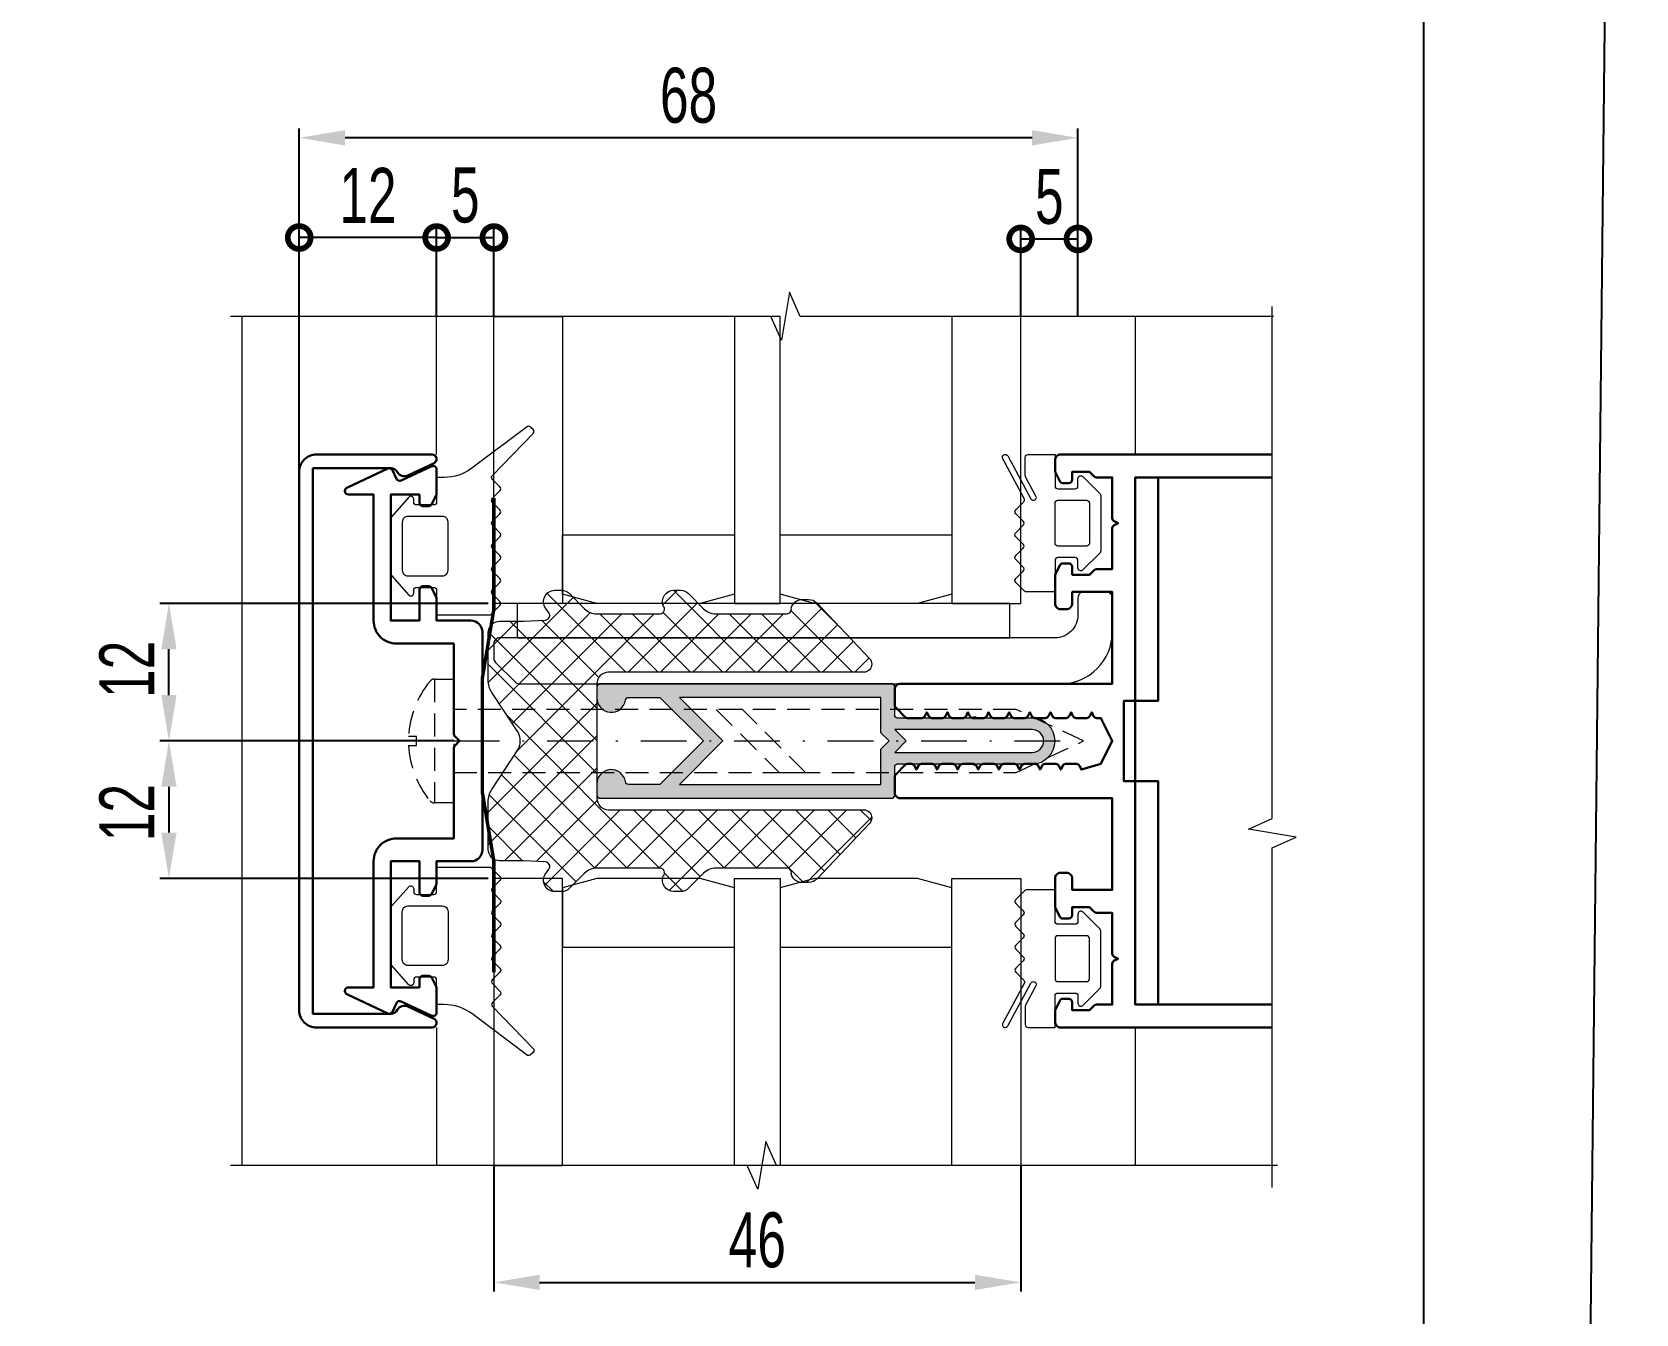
# Model space of a CAD drawing. Extents: x -37 to 8820, y -336 to 478.
# Drawn here: x 4944.1 to 5031.6, y 140.3 to 210.2 of the extents above; entities that cross this region are included whole.
import ezdxf

# ---------------------------------------------------------------- set-up
doc = ezdxf.new("R2010")
doc.units = 0
doc.header["$LTSCALE"] = 5
doc.linetypes.add('DASHDOT', pattern=[1, 0.5, -0.25, 0, -0.25])
doc.linetypes.add('HIDDEN', pattern=[0.375, 0.25, -0.125])
doc.layers.get('0').update_dxf_attribs({"linetype": 'CONTINUOUS', "lineweight": 30})
doc.layers.get('DEFPOINTS').update_dxf_attribs({"linetype": 'CONTINUOUS'})
for name, color, linetype, lineweight in [('1', 6, 'DASHDOT', 13), ('2', 3, 'HIDDEN', 13), ('Dimentions', 5, 'CONTINUOUS', 15), ('Glass', 5, 'CONTINUOUS', 20), ('Ал подклад', 7, 'CONTINUOUS', 20), ('Герлен', 7, 'CONTINUOUS', 60), ('Зигзаг', 1, 'CONTINUOUS', 15), ('Конструкции', 252, 'CONTINUOUS', 20), ('Подкладки', 1, 'CONTINUOUS', 20), ('Уплотнители', 1, 'CONTINUOUS', 20), ('Штриховка', 1, 'CONTINUOUS', 5)]:
    doc.layers.add(name, color=color, linetype=linetype, lineweight=lineweight)
doc.layers.add('Скрытые', color=14, linetype='CONTINUOUS', plot=False)
doc.styles.add('3', font='RUSS.SHX', dxfattribs={"width": 0.7, "height": 3})
doc.dimstyles.new('MX1_6', dxfattribs={"dimtxt": 3, "dimasz": 2.5, "dimexe": 0.5, "dimexo": 0, "dimgap": 0.8, "dimtad": 1, "dimlfac": 1.6, "dimdsep": 46, "dimtxsty": '3', "dimcen": 0, "dimclrd": 256, "dimclre": 256, "dimclrt": 256, "dimaunit": 1, "dimadec": 0, "dimazin": 0, "dimtfac": 1, "dimtmove": 0, "dimatfit": 1, "dimfxl": 1, "dimtvp": 1, "dimtolj": 1, "dimtzin": 0, "dimarcsym": 0})

# ---------------------------------------------------------------- blocks, each defined once
blk = doc.blocks.new('_DotSmall')
at = {"color": 0, "linetype": 'ByBlock', "const_width": 0.5}
blk.add_lwpolyline([(-0.0625, 0, 1), (0.0625, 0, 1)], format="xyb", close=True, dxfattribs=at)
blk = doc.blocks.new('*D549')
at = {"layer": 'DEFPOINTS', "color": 0, "linetype": 'Continuous', "transparency": 16777216}
for p in [(4958.631, 198.966), (4966.131, 194.664), (4958.631, 184.713)]:
    blk.add_point(p, dxfattribs=at)
at = {"layer": 'Dimentions', "linetype": 'Continuous', "lineweight": -2, "transparency": 16777216}
for p, q in [((4958.631, 184.713), (4958.631, 199.466)), ((4966.131, 198.966), (4958.631, 198.966)), ((4966.131, 194.664), (4966.131, 199.466))]:
    blk.add_line(p, q, dxfattribs=at)
at = {"layer": 'Dimentions', "linetype": 'Continuous', "lineweight": -2, "transparency": 16777216, "xscale": 2.5, "yscale": 2.5, "zscale": 2.5, "rotation": 180}
blk.add_blockref('_DotSmall', (4958.631, 198.966), dxfattribs=at)
at = {"layer": 'Dimentions', "linetype": 'Continuous', "lineweight": -2, "transparency": 16777216, "xscale": 2.5, "yscale": 2.5, "zscale": 2.5}
blk.add_blockref('_DotSmall', (4966.131, 198.966), dxfattribs=at)
at = {"layer": 'Dimentions', "linetype": 'Continuous', "transparency": 16777216, "insert": (4962.381, 201.266), "char_height": 3, "attachment_point": 5, "style": '3'}
blk.add_mtext('\\A1;12', dxfattribs=at)
blk = doc.blocks.new('*D550')
at = {"layer": 'DEFPOINTS', "color": 0, "linetype": 'Continuous', "transparency": 16777216}
for p in [(5001.128, 198.891), (4998.003, 194.664), (5001.128, 194.664)]:
    blk.add_point(p, dxfattribs=at)
at = {"layer": 'Dimentions', "linetype": 'Continuous', "lineweight": -2, "transparency": 16777216}
for p, q in [((4998.003, 194.664), (4998.003, 199.391)), ((4998.003, 198.891), (5001.128, 198.891)), ((5001.128, 194.664), (5001.128, 199.391))]:
    blk.add_line(p, q, dxfattribs=at)
at = {"layer": 'Dimentions', "linetype": 'Continuous', "lineweight": -2, "transparency": 16777216, "xscale": 2.5, "yscale": 2.5, "zscale": 2.5, "rotation": 180}
blk.add_blockref('_DotSmall', (4998.003, 198.891), dxfattribs=at)
at = {"layer": 'Dimentions', "linetype": 'Continuous', "lineweight": -2, "transparency": 16777216, "xscale": 2.5, "yscale": 2.5, "zscale": 2.5}
blk.add_blockref('_DotSmall', (5001.128, 198.891), dxfattribs=at)
at = {"layer": 'Dimentions', "linetype": 'Continuous', "transparency": 16777216, "insert": (4999.566, 201.191), "char_height": 3, "attachment_point": 5, "style": '3'}
blk.add_mtext('\\A1;5', dxfattribs=at)
blk = doc.blocks.new('*D551')
at = {"layer": 'DEFPOINTS', "color": 0, "linetype": 'Continuous', "transparency": 16777216}
for p in [(4958.631, 204.406), (5001.128, 194.664), (4958.631, 186.196)]:
    blk.add_point(p, dxfattribs=at)
at = {"layer": 'Dimentions', "linetype": 'Continuous', "lineweight": -2, "transparency": 16777216}
for p, q in [((4958.631, 186.196), (4958.631, 204.906)), ((5001.128, 194.664), (5001.128, 204.906)), ((4998.628, 204.406), (4961.131, 204.406))]:
    blk.add_line(p, q, dxfattribs=at)
at = {"layer": 'Dimentions', "linetype": 'Continuous', "transparency": 16777216}
for points in [[(4961.131, 204.822), (4961.131, 203.989), (4958.631, 204.406)], [(4998.628, 204.822), (4998.628, 203.989), (5001.128, 204.406)]]:
    blk.add_solid(points, dxfattribs=at)
at = {"layer": 'Dimentions', "linetype": 'Continuous', "transparency": 16777216, "insert": (4979.879, 206.706), "char_height": 3, "attachment_point": 5, "style": '3'}
blk.add_mtext('\\A1;68', dxfattribs=at)
blk = doc.blocks.new('*D552')
at = {"layer": 'DEFPOINTS', "color": 0, "linetype": 'Continuous', "transparency": 16777216}
for p in [(4969.253, 148.353), (4998.003, 148.353), (4998.003, 141.98)]:
    blk.add_point(p, dxfattribs=at)
at = {"layer": 'Dimentions', "linetype": 'Continuous', "lineweight": -2, "transparency": 16777216}
for p, q in [((4969.253, 148.353), (4969.253, 141.48)), ((4998.003, 148.353), (4998.003, 141.48)), ((4971.753, 141.98), (4995.503, 141.98))]:
    blk.add_line(p, q, dxfattribs=at)
at = {"layer": 'Dimentions', "linetype": 'Continuous', "transparency": 16777216}
for points in [[(4971.753, 142.397), (4971.753, 141.563), (4969.253, 141.98)], [(4995.503, 142.397), (4995.503, 141.563), (4998.003, 141.98)]]:
    blk.add_solid(points, dxfattribs=at)
at = {"layer": 'Dimentions', "linetype": 'Continuous', "transparency": 16777216, "insert": (4983.628, 144.28), "char_height": 3, "attachment_point": 5, "style": '3'}
blk.add_mtext('\\A1;46', dxfattribs=at)
blk = doc.blocks.new('*D553')
at = {"layer": 'DEFPOINTS', "color": 0, "linetype": 'Continuous', "transparency": 16777216}
for p in [(4969.256, 198.966), (4966.131, 194.664), (4969.256, 194.664)]:
    blk.add_point(p, dxfattribs=at)
at = {"layer": 'Dimentions', "linetype": 'Continuous', "lineweight": -2, "transparency": 16777216}
for p, q in [((4966.131, 194.664), (4966.131, 199.466)), ((4966.131, 198.966), (4969.256, 198.966)), ((4969.256, 194.664), (4969.256, 199.466))]:
    blk.add_line(p, q, dxfattribs=at)
at = {"layer": 'Dimentions', "linetype": 'Continuous', "lineweight": -2, "transparency": 16777216, "xscale": 2.5, "yscale": 2.5, "zscale": 2.5, "rotation": 180}
blk.add_blockref('_DotSmall', (4966.131, 198.966), dxfattribs=at)
at = {"layer": 'Dimentions', "linetype": 'Continuous', "lineweight": -2, "transparency": 16777216, "xscale": 2.5, "yscale": 2.5, "zscale": 2.5}
blk.add_blockref('_DotSmall', (4969.256, 198.966), dxfattribs=at)
at = {"layer": 'Dimentions', "linetype": 'Continuous', "transparency": 16777216, "insert": (4967.693, 201.266), "char_height": 3, "attachment_point": 5, "style": '3'}
blk.add_mtext('\\A1;5', dxfattribs=at)
blk = doc.blocks.new('*D556')
at = {"layer": 'DEFPOINTS', "color": 0, "linetype": 'Continuous', "transparency": 16777216}
for p in [(4967.066, 171.509), (4951.522, 164.009), (4968.943, 164.009)]:
    blk.add_point(p, dxfattribs=at)
at = {"layer": 'Dimentions', "linetype": 'Continuous', "lineweight": -2, "transparency": 16777216}
for p, q in [((4967.066, 171.509), (4951.022, 171.509)), ((4951.522, 169.009), (4951.522, 166.509)), ((4968.943, 164.009), (4951.022, 164.009))]:
    blk.add_line(p, q, dxfattribs=at)
at = {"layer": 'Dimentions', "linetype": 'Continuous', "transparency": 16777216}
for points in [[(4951.105, 169.009), (4951.938, 169.009), (4951.522, 171.509)], [(4951.105, 166.509), (4951.938, 166.509), (4951.522, 164.009)]]:
    blk.add_solid(points, dxfattribs=at)
at = {"layer": 'Dimentions', "linetype": 'Continuous', "transparency": 16777216, "insert": (4949.222, 167.603), "char_height": 3, "attachment_point": 5, "rotation": 90, "style": '3'}
blk.add_mtext('\\A1;12', dxfattribs=at)
blk = doc.blocks.new('*D557')
at = {"layer": 'DEFPOINTS', "color": 0, "linetype": 'Continuous', "transparency": 16777216}
for p in [(4951.522, 179.009), (4968.943, 179.009), (4967.066, 171.509)]:
    blk.add_point(p, dxfattribs=at)
at = {"layer": 'Dimentions', "linetype": 'Continuous', "lineweight": -2, "transparency": 16777216}
for p, q in [((4968.943, 179.009), (4951.022, 179.009)), ((4951.522, 174.009), (4951.522, 176.509)), ((4967.066, 171.509), (4951.022, 171.509))]:
    blk.add_line(p, q, dxfattribs=at)
at = {"layer": 'Dimentions', "linetype": 'Continuous', "transparency": 16777216}
for points in [[(4951.105, 176.509), (4951.938, 176.509), (4951.522, 179.009)], [(4951.105, 174.009), (4951.938, 174.009), (4951.522, 171.509)]]:
    blk.add_solid(points, dxfattribs=at)
at = {"layer": 'Dimentions', "linetype": 'Continuous', "transparency": 16777216, "insert": (4949.222, 175.415), "char_height": 3, "attachment_point": 5, "rotation": 90, "style": '3'}
blk.add_mtext('\\A1;12', dxfattribs=at)

msp = doc.modelspace()

# ---------------------------------------------------------------- hatches: boundary and pattern name
at = {"layer": 'Штриховка', "lineweight": 5}
h = msp.add_hatch(dxfattribs=at)
h.set_pattern_fill('NET', color=256, scale=10, angle=-45, style=0)
h.set_pattern_definition([(315, (7332.9453, 4467.3319), (0.88388348, 0.88388348), []), (45, (7332.9453, 4467.3319), (-0.88388348, 0.88388348), [])])
edge = h.paths.add_edge_path()
edge.add_arc((4989.4406, 167.3149), 0.4375, -45, 0, ccw=False)
edge.add_line((4989.7499, 167.0056), (4986.8736, 163.973))
edge.add_arc((4986.4317, 164.415), 0.625, 270, 315, ccw=False)
edge.add_line((4986.4317, 163.79), (4986.0781, 163.79))
edge.add_arc((4986.0751, 164.406), 0.6161, 194.690939, 270.28096, ccw=False)
edge.add_arc((4985.2396, 164.3212), 0.25, 343.39845, 450)
edge.add_line((4985.2396, 164.5712), (4981.3638, 164.5712))
edge.add_arc((4981.3638, 163.6337), 0.9375, 90, 135)
edge.add_line((4980.7009, 164.2966), (4979.8773, 163.473))
edge.add_arc((4979.4354, 163.915), 0.625, 270, 315, ccw=False)
edge.add_line((4979.4354, 163.29), (4979.0818, 163.29))
edge.add_arc((4979.0818, 163.915), 0.625, 158.459594, 270, ccw=False)
edge.add_arc((4978.3237, 164.3212), 0.25, 315, 450)
edge.add_line((4978.3237, 164.5712), (4974.8675, 164.5712))
edge.add_arc((4974.8675, 163.6337), 0.9375, 90, 135)
edge.add_line((4974.2046, 164.2966), (4973.381, 163.473))
edge.add_arc((4972.939, 163.915), 0.625, 270, 315, ccw=False)
edge.add_line((4972.939, 163.29), (4972.5855, 163.29))
edge.add_arc((4972.5855, 163.915), 0.625, 135, 270, ccw=False)
edge.add_line((4972.1436, 164.3569), (4972.2596, 164.5209))
edge.add_arc((4972.0555, 164.6653), 0.25, 324.716356, 447.011206)
edge.add_line((4972.0685, 164.915), (4970.8713, 164.9775))
edge.add_line((4970.8713, 164.9775), (4969.5656, 164.9775))
edge.add_arc((4969.5656, 165.6025), 0.625, 180, 270, ccw=False)
edge.add_line((4968.9406, 165.6025), (4968.9406, 165.7587))
edge.add_line((4968.9406, 165.7587), (4968.9406, 168.1823))
edge.add_arc((4970.1906, 168.1823), 1.25, 146.745633, 180, ccw=False)
edge.add_line((4969.1453, 168.8678), (4970.5908, 171.0722))
edge.add_arc((4969.7352, 171.5087), 0.9605, 332.973316, 387.026684)
edge.add_line((4970.5908, 171.9452), (4969.1453, 174.1497))
edge.add_arc((4970.1906, 174.8351), 1.25, 180, 213.254367, ccw=False)
edge.add_line((4968.9406, 174.8351), (4968.9406, 177.2587))
edge.add_line((4968.9406, 177.2587), (4968.9406, 177.415))
edge.add_arc((4969.5656, 177.415), 0.625, 90, 180, ccw=False)
edge.add_line((4969.5656, 178.04), (4970.8713, 178.04))
edge.add_line((4970.8713, 178.04), (4972.0685, 178.1025))
edge.add_arc((4972.0555, 178.3521), 0.25, 272.988794, 395.283644)
edge.add_line((4972.2596, 178.4965), (4972.1436, 178.6605))
edge.add_arc((4972.5855, 179.1025), 0.625, 90, 225, ccw=False)
edge.add_line((4972.5855, 179.7275), (4972.939, 179.7275))
edge.add_arc((4972.939, 179.1025), 0.625, 45, 90, ccw=False)
edge.add_line((4973.381, 179.5444), (4974.2046, 178.7208))
edge.add_arc((4974.8675, 179.3837), 0.9375, 225, 270)
edge.add_line((4974.8675, 178.4462), (4978.3237, 178.4462))
edge.add_arc((4978.3237, 178.6962), 0.25, 270, 405)
edge.add_arc((4979.0818, 179.1025), 0.625, 90, 201.540406, ccw=False)
edge.add_line((4979.0818, 179.7275), (4979.4354, 179.7275))
edge.add_arc((4979.4354, 179.1025), 0.625, 45, 90, ccw=False)
edge.add_line((4979.8773, 179.5444), (4980.7009, 178.7208))
edge.add_arc((4981.3638, 179.3837), 0.9375, 225, 270)
edge.add_line((4981.3638, 178.4462), (4985.2396, 178.4462))
edge.add_arc((4985.2396, 178.6962), 0.25, 270, 376.60155)
edge.add_arc((4986.0751, 178.6114), 0.6161, 89.71904, 165.309061, ccw=False)
edge.add_line((4986.0781, 179.2275), (4986.4317, 179.2275))
edge.add_arc((4986.4317, 178.6025), 0.625, 45, 90, ccw=False)
edge.add_line((4986.8736, 179.0444), (4989.7499, 176.0119))
edge.add_arc((4989.4406, 175.7025), 0.4375, 0, 45, ccw=False)
edge.add_line((4989.8781, 175.7025), (4989.8781, 175.6962))
edge.add_arc((4989.4406, 175.6962), 0.4375, -90, 0, ccw=False)
edge.add_line((4989.4406, 175.2587), (4975.5031, 175.2587))
edge.add_arc((4975.5031, 174.6337), 0.625, 90, 180)
edge.add_line((4974.8781, 174.6337), (4974.8781, 171.5087))
edge.add_line((4974.8781, 171.5087), (4974.8781, 168.3837))
edge.add_arc((4975.5031, 168.3837), 0.625, 180, 270)
edge.add_line((4975.5031, 167.7587), (4989.4406, 167.7587))
edge.add_arc((4989.4406, 167.3212), 0.4375, 0, 90, ccw=False)
at = {"layer": 'Штриховка'}
h = msp.add_hatch(color=256, dxfattribs=at)
h.paths.add_polyline_path([(4976.6154, 173.8837), (4978.3156, 173.8837), (4979.1906, 173.0087), (4980.2512, 173.0087), (4979.3762, 173.8837), (4990.3781, 173.8837), (4990.3781, 173.0087), (4991.1281, 173.0087), (4991.1281, 174.4462, 0.4142136), (4990.9406, 174.6337), (4975.0656, 174.6337, 0.4142136), (4974.8781, 174.4462), (4974.8781, 173.8525, 0.9221128), (4976.4303, 173.7265, -0.3675232)])
h.paths.add_polyline_path([(4991.1281, 170.0087), (4990.3781, 170.0087), (4990.3781, 169.1337), (4979.3762, 169.1337), (4980.2512, 170.0087), (4979.1906, 170.0087), (4978.3156, 169.1337), (4976.6154, 169.1337, -0.3675232), (4976.4303, 169.291, 0.9221128), (4974.8781, 169.165), (4974.8781, 168.5712, 0.4142136), (4975.0656, 168.3837), (4990.9406, 168.3837, 0.4142136), (4991.1281, 168.5712)])
h.paths.add_polyline_path([(4981.7512, 171.5087), (4980.6906, 171.5087), (4979.1906, 170.0087), (4980.2512, 170.0087)])
h.paths.add_polyline_path([(4980.2512, 173.0087), (4979.1906, 173.0087), (4980.6906, 171.5087), (4981.7512, 171.5087)])
h.paths.add_polyline_path([(4999.4811, 172.4225), (4998.7797, 172.7495, 0.0304189), (4998.6281, 172.7587), (4995.6281, 172.7587), (4995.4002, 172.7587, -0.0283601), (4995.379, 172.7599, 0.0024178), (4995.3781, 172.7587), (4991.2843, 172.7587, -0.4142136), (4991.1281, 172.915), (4991.1281, 173.0087), (4990.3781, 173.0087), (4990.3781, 171.9481), (4990.8174, 171.5087), (4991.7531, 171.5087), (4991.1281, 172.1337), (4998.6281, 172.1337, -0.4142136), (4999.2531, 171.5087), (4999.8781, 171.5087, 0.2078608)])
h.paths.add_polyline_path([(4999.8781, 171.5087), (4999.2531, 171.5087, -0.4142136), (4998.6281, 170.8837), (4991.1281, 170.8837), (4991.7531, 171.5087), (4990.8174, 171.5087), (4990.3781, 171.0694), (4990.3781, 170.0087), (4991.1281, 170.0087), (4991.1281, 170.1025, -0.4142136), (4991.2843, 170.2587), (4995.3781, 170.2587), (4995.4184, 170.2587, -0.1989758), (4995.5511, 170.2038, 0.1550132), (4995.6281, 170.2587), (4998.6281, 170.2587, 0.0304189), (4998.7797, 170.268), (4999.4811, 170.595, 0.2078608)])

# ---------------------------------------------------------------- linework, layer by layer
for points in [[(4958.6309, 156.8214), (4958.6309, 186.1964, -0.4142136), (4959.5684, 187.1339), (4965.8809, 187.1339, -0.8025849), (4965.9865, 186.6574), (4964.5498, 185.9874, -0.4015594), (4963.9768, 186.182, 0.2797393), (4963.6442, 186.3839), (4959.3809, 186.3839), (4959.3809, 156.6339), (4963.6442, 156.6339, 0.2797393), (4963.9768, 156.8359, -0.4015594), (4964.5498, 157.0305), (4965.9865, 156.3605, -0.8025849), (4965.8809, 155.8839), (4959.5684, 155.8839, -0.4142136)], [(4963.4741, 186.3662, -0.4142136), (4963.7233, 186.2755), (4963.9433, 185.8037, 0.4142136), (4964.1925, 185.713), (4965.8613, 186.4912, -0.5486188), (4966.1281, 186.3212), (4966.1281, 184.9905, -0.1164338), (4966.1083, 184.9066), (4965.8674, 184.4249, -0.284079), (4965.6997, 184.3212), (4965.3781, 184.3212, -0.4142136), (4965.1906, 184.5087), (4965.1906, 184.9462), (4963.6281, 184.9462), (4963.6281, 178.0712), (4965.1906, 178.0712), (4965.1906, 179.7587, -0.4142136), (4965.3781, 179.9462), (4965.6997, 179.9462, -0.284079), (4965.8674, 179.8426), (4966.1083, 179.3608, -0.1164338), (4966.1281, 179.277), (4966.1281, 178.0712), (4968.0031, 178.0712, -0.4142136), (4968.6281, 177.4462), (4968.6281, 165.5712, -0.4142136), (4968.0031, 164.9462), (4966.1281, 164.9462), (4966.1281, 163.7405, -0.1164338), (4966.1083, 163.6566), (4965.8674, 163.1749, -0.284079), (4965.6997, 163.0712), (4965.3781, 163.0712, -0.4142136), (4965.1906, 163.2587), (4965.1906, 164.9462), (4963.6281, 164.9462), (4963.6281, 158.0712), (4965.1906, 158.0712), (4965.1906, 158.5087, -0.4142136), (4965.3781, 158.6962), (4965.6997, 158.6962, -0.284079), (4965.8674, 158.5926), (4966.1083, 158.1108, -0.1164338), (4966.1281, 158.027), (4966.1281, 156.6962, -0.5486188), (4965.8613, 156.5263), (4964.1925, 157.3045, 0.4142136), (4963.9433, 157.2138), (4963.7233, 156.742, -0.4142136), (4963.4741, 156.6513), (4961.2363, 157.6948, -0.2914734), (4961.1281, 157.8647), (4961.1281, 157.8837, -0.4142136), (4961.3156, 158.0712), (4962.6906, 158.0712), (4962.6906, 164.9462, -0.4142136), (4963.9406, 166.1962), (4967.0656, 166.1962), (4967.0656, 171.1186, -0.1989124), (4967.1205, 171.2511), (4967.3781, 171.5087), (4967.1205, 171.7663, -0.1989124), (4967.0656, 171.8989), (4967.0656, 176.8212), (4963.9406, 176.8212, -0.4142136), (4962.6906, 178.0712), (4962.6906, 184.9462), (4961.3156, 184.9462, -0.4142136), (4961.1281, 185.1337), (4961.1281, 185.1527, -0.2914734), (4961.2363, 185.3226)]]:
    msp.add_lwpolyline(points, format="xyb", close=True)
msp.add_lwpolyline([(5011.7267, 155.8837), (5000.1906, 155.8837, -0.4142136), (4999.8781, 156.1962), (4999.8781, 156.777, -0.1164338), (4999.8979, 156.8608), (5000.1387, 157.3426, -0.284079), (5000.3065, 157.4462), (5000.6281, 157.4462, -0.4142136), (5000.8156, 157.2587), (5000.8156, 156.8212), (5001.7531, 156.8212), (5002.0107, 157.0788, -0.1989124), (5002.1432, 157.1337), (5003.0031, 157.1337), (5003.0031, 159.3616, -0.284079), (5003.1067, 159.5293), (5003.3156, 159.6337), (5003.1067, 159.7381, -0.284079), (5003.0031, 159.9059), (5003.0031, 162.1337), (5002.1432, 162.1337, -0.1989124), (5002.0107, 162.1886), (5001.7531, 162.4462), (5000.8156, 162.4462), (5000.8156, 162.0087, -0.4142136), (5000.6281, 161.8212), (5000.3065, 161.8212, -0.284079), (5000.1387, 161.9249), (4999.8979, 162.4066, -0.1164338), (4999.8781, 162.4905), (4999.8781, 164.0087, -0.4142136), (5000.1906, 164.3212), (5000.5031, 164.3212, -0.4142136), (5000.8156, 164.0087), (5000.8156, 163.3837), (5003.0031, 163.3837), (5003.0031, 168.3837), (4991.4406, 168.3837, -0.4142136), (4991.1281, 168.6962), (4991.1281, 169.5561, -0.1989124), (4991.183, 169.6886), (4991.6982, 170.2038, -0.1989124), (4991.8307, 170.2587), (4992.0434, 170.2587, -0.284079), (4992.2111, 170.1551), (4992.3156, 169.9462), (4992.42, 170.1551, -0.284079), (4992.5877, 170.2587), (4993.1684, 170.2587, -0.284079), (4993.3361, 170.1551), (4993.4406, 169.9462), (4993.545, 170.1551, -0.284079), (4993.7127, 170.2587), (4994.2934, 170.2587, -0.284079), (4994.4611, 170.1551), (4994.5656, 169.9462), (4994.67, 170.1551, -0.284079), (4994.8377, 170.2587), (4995.4184, 170.2587, -0.284079), (4995.5861, 170.1551), (4995.6906, 169.9462), (4995.795, 170.1551, -0.284079), (4995.9627, 170.2587), (4996.5434, 170.2587, -0.284079), (4996.7111, 170.1551), (4996.8156, 169.9462), (4996.92, 170.1551, -0.284079), (4997.0877, 170.2587), (4997.6684, 170.2587, -0.284079), (4997.8361, 170.1551), (4997.9406, 169.9462), (4998.045, 170.1551, -0.284079), (4998.2127, 170.2587), (4998.7934, 170.2587, -0.284079), (4998.9611, 170.1551), (4999.0656, 169.9462), (4999.17, 170.1551, -0.284079), (4999.3377, 170.2587), (4999.9184, 170.2587, -0.284079), (5000.0861, 170.1551), (5000.1906, 169.9462), (5000.295, 170.1551, -0.284079), (5000.4627, 170.2587), (5001.0434, 170.2587, -0.284079), (5001.2111, 170.1551), (5001.3156, 169.9462), (5002.3781, 170.2587), (5003.0031, 171.5087), (5002.3781, 172.7587), (5002.1502, 172.7587, -0.284079), (5001.9825, 172.8624), (5001.8781, 173.0712), (5001.7736, 172.8624, -0.284079), (5001.6059, 172.7587), (5001.0252, 172.7587, -0.284079), (5000.8575, 172.8624), (5000.7531, 173.0712), (5000.6486, 172.8624, -0.284079), (5000.4809, 172.7587), (4999.9002, 172.7587, -0.284079), (4999.7325, 172.8624), (4999.6281, 173.0712), (4999.5236, 172.8624, -0.284079), (4999.3559, 172.7587), (4998.7752, 172.7587, -0.284079), (4998.6075, 172.8624), (4998.5031, 173.0712), (4998.3986, 172.8624, -0.284079), (4998.2309, 172.7587), (4997.6502, 172.7587, -0.284079), (4997.4825, 172.8624), (4997.3781, 173.0712), (4997.2736, 172.8624, -0.284079), (4997.1059, 172.7587), (4996.5252, 172.7587, -0.284079), (4996.3575, 172.8624), (4996.2531, 173.0712), (4996.1486, 172.8624, -0.284079), (4995.9809, 172.7587), (4995.4002, 172.7587, -0.284079), (4995.2325, 172.8624), (4995.1281, 173.0712), (4995.0236, 172.8624, -0.284079), (4994.8559, 172.7587), (4994.2752, 172.7587, -0.284079), (4994.1075, 172.8624), (4994.0031, 173.0712), (4993.8986, 172.8624, -0.284079), (4993.7309, 172.7587), (4993.1502, 172.7587, -0.284079), (4992.9825, 172.8624), (4992.8781, 173.0712), (4992.7736, 172.8624, -0.284079), (4992.6059, 172.7587), (4991.8307, 172.7587, -0.1989124), (4991.6982, 172.8136), (4991.183, 173.3288, -0.1989124), (4991.1281, 173.4614), (4991.1281, 174.3212, -0.4142136), (4991.4406, 174.6337), (5003.0031, 174.6337), (5003.0031, 179.6337), (5000.8156, 179.6337), (5000.8156, 179.0087, -0.4142136), (5000.5031, 178.6962), (5000.1906, 178.6962, -0.4142136), (4999.8781, 179.0087), (4999.8781, 180.527, -0.1164338), (4999.8979, 180.6108), (5000.1387, 181.0926, -0.284079), (5000.3065, 181.1962), (5000.6281, 181.1962, -0.4142136), (5000.8156, 181.0087), (5000.8156, 180.5712), (5001.7531, 180.5712), (5002.0107, 180.8288, -0.1989124), (5002.1432, 180.8837), (5003.0031, 180.8837), (5003.0031, 183.1116, -0.284079), (5003.1067, 183.2793), (5003.3156, 183.3837), (5003.1067, 183.4881, -0.284079), (5003.0031, 183.6559), (5003.0031, 185.8837), (5002.1432, 185.8837, -0.1989124), (5002.0107, 185.9386), (5001.7531, 186.1962), (5000.8156, 186.1962), (5000.8156, 185.7587, -0.4142136), (5000.6281, 185.5712), (5000.3065, 185.5712, -0.284079), (5000.1387, 185.6749), (4999.8979, 186.1566, -0.1164338), (4999.8781, 186.2405), (4999.8781, 186.8212, -0.4142136), (5000.1906, 187.1337), (5011.7267, 187.1337)], format="xyb")
for points in [[(5011.7267, 185.8837), (5005.5031, 185.8837), (5005.5031, 173.6962), (5003.6281, 173.6962), (5003.6281, 169.3212), (5005.5031, 169.3212), (5005.5031, 157.1337), (5011.7267, 157.1337)], [(5011.7267, 157.1337), (5004.2531, 157.1337), (5004.2531, 185.8837), (5011.7267, 185.8837)]]:
    msp.add_lwpolyline(points)
at = {"layer": '1'}
msp.add_line((4967.0656, 171.5087), (5001.4406, 171.5087), dxfattribs=at)
at = {"layer": '2'}
msp.add_line((4966.0095, 174.8837), (4966.0095, 168.1337), dxfattribs=at)
msp.add_lwpolyline([(4964.6027, 171.7543, -0.1618489), (4965.7685, 174.7701, -0.2238875), (4966.0095, 174.8837), (4967.0656, 174.8837), (4967.0656, 168.1337), (4966.0095, 168.1337, -0.2238875), (4965.7685, 168.2474, -0.1618489), (4964.6027, 171.2631), (4965.0404, 171.2631), (4965.0404, 171.7543)], format="xyb", close=True, dxfattribs=at)
for points in [[(4967.0656, 169.79), (4997.7547, 169.79), (5001.4406, 171.5087), (4997.7547, 173.2275), (4967.0656, 173.2275)], [(4981.3815, 173.2275), (4984.819, 169.79), (4986.2513, 169.79), (4982.8138, 173.2275)]]:
    msp.add_lwpolyline(points, close=True, dxfattribs=at)
at = {"layer": 'Glass'}
for points in [[(4973.0031, 194.664), (4973.0031, 179.0087), (4969.2531, 179.0087), (4969.2531, 194.664)], [(4982.3781, 194.664), (4982.3781, 179.0087), (4984.8781, 179.0087), (4984.8781, 194.664)], [(4994.2531, 194.664), (4994.2531, 179.0087), (4998.0031, 179.0087), (4998.0031, 194.664)], [(4973.0031, 179.5111), (4973.0031, 182.7587), (4982.3781, 182.7587), (4982.3781, 179.5111), (4980.5031, 179.0087), (4974.8781, 179.0087)], [(4984.8781, 179.5111), (4984.8781, 182.7587), (4994.2531, 182.7587), (4994.2531, 179.5111), (4992.3781, 179.0087), (4986.7531, 179.0087)], [(4973.0031, 148.3535), (4973.0031, 164.0087), (4969.2531, 164.0087), (4969.2531, 148.3535)], [(4973.0031, 163.5063), (4973.0031, 160.2587), (4982.3781, 160.2587), (4982.3781, 163.5063), (4980.5031, 164.0087), (4974.8781, 164.0087)], [(4982.3781, 148.3535), (4982.3781, 164.0087), (4984.8781, 164.0087), (4984.8781, 148.3535)], [(4984.8781, 163.5063), (4984.8781, 160.2587), (4994.2531, 160.2587), (4994.2531, 163.5063), (4992.3781, 164.0087), (4986.7531, 164.0087)], [(4994.2531, 148.3535), (4994.2531, 164.0087), (4998.0031, 164.0087), (4998.0031, 148.3535)]]:
    msp.add_lwpolyline(points, close=True, dxfattribs=at)
at = {"layer": 'Ал подклад'}
msp.add_lwpolyline([(4970.6325, 174.6336), (5000.1906, 174.6336, 0.4142136), (5003.0031, 177.4461), (5003.0031, 179.3211, 0.4142136), (5002.6906, 179.6336), (5001.4406, 179.6336, 0.4142136), (5001.1281, 179.3211), (5001.1281, 178.3836, -0.4142136), (4999.8781, 177.1336), (4969.5656, 177.1336, 0.4142136), (4969.2531, 176.8211), (4969.2531, 176.0131, 0.1989124), (4969.3446, 175.7921), (4970.4115, 174.7252, 0.1989124)], format="xyb", close=True, dxfattribs=at)
at = {"layer": 'Герлен', "ltscale": 2, "const_width": 0.1875}
msp.add_lwpolyline([(4969.2531, 158.8837), (4969.2531, 164.9462), (4968.6281, 168.6962), (4968.6281, 174.9462), (4969.2531, 178.6962), (4969.2531, 184.7587)], dxfattribs=at)
at = {"layer": 'Зигзаг'}
for points in [[(5011.8037, 194.664), (4985.9659, 194.664), (4985.3851, 195.9819), (4984.9495, 193.3692), (4984.367, 194.664), (4954.8895, 194.664)], [(5011.7267, 147.157), (5011.7267, 165.6819), (5013.0446, 166.2628), (5010.4319, 166.6984), (5011.7267, 167.2809), (5011.7267, 195.2076)], [(5012.0239, 148.3535), (4984.6806, 148.3535), (4984.0997, 149.6714), (4983.6641, 147.0587), (4983.0816, 148.3535), (4954.8895, 148.3535)]]:
    msp.add_lwpolyline(points, dxfattribs=at)
at = {"layer": 'Конструкции'}
for p, q in [((4966.1309, 187.1337), (4966.1309, 194.664)), ((5004.2531, 194.664), (5004.2531, 187.1337)), ((4966.1309, 155.8837), (4966.1309, 148.3535)), ((5004.2531, 155.8837), (5004.2531, 148.3535))]:
    msp.add_line(p, q, dxfattribs=at)
msp.add_lwpolyline([(4955.5059, 194.6642), (4955.5059, 148.3537)], dxfattribs=at)
at = {"layer": 'Подкладки'}
msp.add_lwpolyline([(4970.5325, 179.0087), (4970.5325, 177.1337), (4997.4075, 177.1337), (4997.4075, 179.0087)], close=True, dxfattribs=at)
at = {"layer": 'Скрытые', "linetype": 'Continuous'}
for points in [[(3999.0404, -24.0001), (5027.2664, -31.7039), (5031.5789, 367.3445), (3999.0404, 358.304)], [(5020, 10), (5020, 287), (4855, 287), (4855, 10)]]:
    msp.add_lwpolyline(points, close=True, dxfattribs=at)
at = {"layer": 'Уплотнители'}
for points in [[(4964.8781, 179.7275, -0.4142136), (4965.0343, 179.8837), (4965.9718, 179.8837, -0.4142136), (4966.1281, 179.7275), (4966.1281, 178.3837), (4969.016, 178.3837, 0.1989124), (4969.1044, 178.4203), (4969.5823, 178.8982, 0.4142136), (4969.5823, 179.1192), (4969.1783, 179.5232, -0.4142136), (4969.1783, 179.7442), (4969.5823, 180.1482, 0.4142136), (4969.5823, 180.3692), (4969.1783, 180.7732, -0.4142136), (4969.1783, 180.9942), (4969.5823, 181.3982, 0.4142136), (4969.5823, 181.6192), (4969.1783, 182.0232, -0.4142136), (4969.1783, 182.2442), (4969.5823, 182.6482, 0.4142136), (4969.5823, 182.8692), (4969.1783, 183.2732, -0.4142136), (4969.1783, 183.4942), (4969.5823, 183.8982, 0.4142136), (4969.5823, 184.1192), (4969.1783, 184.5232, -0.4142136), (4969.1783, 184.7442), (4969.5823, 185.1482, 0.4142136), (4969.5823, 185.3692), (4969.1783, 185.7732, -0.4142136), (4969.1783, 185.9942), (4971.3926, 188.2732, 0.4142136), (4971.3926, 188.4942), (4971.2613, 188.6255, 0.2925382), (4971.0968, 188.6617), (4968.0436, 186.3809, -0.1617878), (4966.5474, 185.8837), (4966.1281, 185.8837), (4966.1281, 184.54, -0.4142136), (4965.9718, 184.3837), (4965.0343, 184.3837, -0.4142136), (4964.8781, 184.54), (4964.8781, 184.6962, 0.6685867), (4964.6112, 184.8066), (4963.6737, 183.742, 0.1986192), (4963.6281, 183.6316), (4963.6281, 180.6358, 0.1986192), (4963.6737, 180.5255), (4964.6112, 179.4609, 0.6685867), (4964.8781, 179.5712)], [(4998.8389, 184.8645), (4998.272, 185.9095, -0.1249127), (4998.2531, 185.984), (4998.2531, 186.9775, -0.4142136), (4998.4093, 187.1337), (4999.8781, 187.1337), (4999.8781, 185.415, 0.4142136), (5000.0343, 185.2587), (5000.9718, 185.2587, 0.4142136), (5001.1281, 185.415), (5001.1281, 185.8212, -0.6685867), (5001.3949, 185.9316), (5002.3324, 184.992, -0.1986192), (5002.3781, 184.8816), (5002.3781, 181.8858, -0.1986192), (5002.3324, 181.7755), (5001.3949, 180.8359, -0.6685867), (5001.1281, 180.9462), (5001.1281, 181.3525, 0.4142136), (5000.9718, 181.5087), (5000.0343, 181.5087, 0.4142136), (4999.8781, 181.3525), (4999.8781, 179.6337), (4998.3178, 179.6337, -0.1989124), (4998.2073, 179.6795), (4997.7386, 180.1482, -0.4142136), (4997.7386, 180.3692), (4998.1426, 180.7732, 0.4142136), (4998.1426, 180.9942), (4997.7386, 181.3982, -0.4142136), (4997.7386, 181.6192), (4998.1426, 182.0232, 0.4142136), (4998.1426, 182.2442), (4997.7386, 182.6482, -0.4142136), (4997.7386, 182.8692), (4998.1426, 183.2732, 0.4142136), (4998.1426, 183.4942), (4997.7386, 183.8982, -0.4142136), (4997.7386, 184.1192), (4998.1706, 184.5512, 0.3320761), (4998.1975, 184.7362), (4997.022, 186.903, -1), (4997.2967, 187.052), (4998.5643, 184.7155, 1)], [(5001.7531, 184.4775), (5001.7531, 182.29, -0.4142136), (5001.5968, 182.1337), (5000.0343, 182.1337, -0.4142136), (4999.8781, 182.29), (4999.8781, 184.4775, -0.4142136), (5000.0343, 184.6337), (5001.5968, 184.6337, -0.4142136)], [(4964.2531, 183.4462), (4964.2531, 180.8212, 0.4142136), (4964.5656, 180.5087), (4966.4406, 180.5087, 0.4142136), (4966.7531, 180.8212), (4966.7531, 183.4462, 0.4142136), (4966.4406, 183.7587), (4964.5656, 183.7587, 0.4142136)], [(4991.1281, 168.5712), (4991.1281, 170.1025, -0.4142136), (4991.2843, 170.2587), (4995.3781, 170.2587, 0.5), (4995.6281, 170.2587), (4998.6281, 170.2587, 1), (4998.6281, 172.7587), (4995.6281, 172.7587, 0.5), (4995.3781, 172.7587), (4991.2843, 172.7587, -0.4142136), (4991.1281, 172.915), (4991.1281, 174.4462, 0.4142136), (4990.9406, 174.6337), (4975.0656, 174.6337, 0.4142136), (4974.8781, 174.4462), (4974.8781, 173.8525, 0.9221128), (4976.4303, 173.7265, -0.3675232), (4976.6154, 173.8837), (4978.3156, 173.8837), (4980.6906, 171.5087), (4978.3156, 169.1337), (4976.6154, 169.1337, -0.3675232), (4976.4303, 169.291, 0.9221128), (4974.8781, 169.165), (4974.8781, 168.5712, 0.4142136), (4975.0656, 168.3837), (4990.9406, 168.3837, 0.4142136)], [(4991.7531, 171.5087), (4991.1281, 170.8837), (4998.6281, 170.8837, 1), (4998.6281, 172.1337), (4991.1281, 172.1337), (4991.7531, 171.5087)], [(4964.8781, 163.29, 0.4142136), (4965.0343, 163.1337), (4965.9718, 163.1337, 0.4142136), (4966.1281, 163.29), (4966.1281, 164.6337), (4969.016, 164.6337, -0.1989124), (4969.1044, 164.5971), (4969.5823, 164.1192, -0.4142136), (4969.5823, 163.8982), (4969.1783, 163.4942, 0.4142136), (4969.1783, 163.2732), (4969.5823, 162.8692, -0.4142136), (4969.5823, 162.6482), (4969.1783, 162.2442, 0.4142136), (4969.1783, 162.0232), (4969.5823, 161.6192, -0.4142136), (4969.5823, 161.3982), (4969.1783, 160.9942, 0.4142136), (4969.1783, 160.7732), (4969.5823, 160.3692, -0.4142136), (4969.5823, 160.1482), (4969.1783, 159.7442, 0.4142136), (4969.1783, 159.5232), (4969.5823, 159.1192, -0.4142136), (4969.5823, 158.8982), (4969.1783, 158.4942, 0.4142136), (4969.1783, 158.2732), (4969.5823, 157.8692, -0.4142136), (4969.5823, 157.6482), (4969.1783, 157.2442, 0.4142136), (4969.1783, 157.0232), (4971.3926, 154.7442, -0.4142136), (4971.3926, 154.5232), (4971.2613, 154.3919, -0.2925382), (4971.0968, 154.3558), (4968.0436, 156.6366, 0.1617878), (4966.5474, 157.1337), (4966.1281, 157.1337), (4966.1281, 158.4775, 0.4142136), (4965.9718, 158.6337), (4965.0343, 158.6337, 0.4142136), (4964.8781, 158.4775), (4964.8781, 158.3212, -0.6685867), (4964.6112, 158.2109), (4963.6737, 159.2755, -0.1986192), (4963.6281, 159.3858), (4963.6281, 162.3816, -0.1986192), (4963.6737, 162.492), (4964.6112, 163.5566, -0.6685867), (4964.8781, 163.4462)], [(4998.8389, 158.153), (4998.272, 157.1079, 0.1249127), (4998.2531, 157.0334), (4998.2531, 156.04, 0.4142136), (4998.4093, 155.8837), (4999.8781, 155.8837), (4999.8781, 157.6025, -0.4142136), (5000.0343, 157.7587), (5000.9718, 157.7587, -0.4142136), (5001.1281, 157.6025), (5001.1281, 157.1962, 0.6685867), (5001.3949, 157.0859), (5002.3324, 158.0255, 0.1986192), (5002.3781, 158.1358), (5002.3781, 161.1316, 0.1986192), (5002.3324, 161.242), (5001.3949, 162.1816, 0.6685867), (5001.1281, 162.0712), (5001.1281, 161.665, -0.4142136), (5000.9718, 161.5087), (5000.0343, 161.5087, -0.4142136), (4999.8781, 161.665), (4999.8781, 163.3837), (4998.3178, 163.3837, 0.1989124), (4998.2073, 163.338), (4997.7386, 162.8692, 0.4142136), (4997.7386, 162.6482), (4998.1426, 162.2442, -0.4142136), (4998.1426, 162.0232), (4997.7386, 161.6192, 0.4142136), (4997.7386, 161.3982), (4998.1426, 160.9942, -0.4142136), (4998.1426, 160.7732), (4997.7386, 160.3692, 0.4142136), (4997.7386, 160.1482), (4998.1426, 159.7442, -0.4142136), (4998.1426, 159.5232), (4997.7386, 159.1192, 0.4142136), (4997.7386, 158.8982), (4998.1706, 158.4662, -0.3320761), (4998.1975, 158.2812), (4997.022, 156.1145, 1), (4997.2967, 155.9655), (4998.5643, 158.302, -1)], [(4964.2531, 159.5712), (4964.2531, 162.1962, -0.4142136), (4964.5656, 162.5087), (4966.4406, 162.5087, -0.4142136), (4966.7531, 162.1962), (4966.7531, 159.5712, -0.4142136), (4966.4406, 159.2587), (4964.5656, 159.2587, -0.4142136)], [(5001.7531, 158.54), (5001.7531, 160.7275, 0.4142136), (5001.5968, 160.8837), (5000.0343, 160.8837, 0.4142136), (4999.8781, 160.7275), (4999.8781, 158.54, 0.4142136), (5000.0343, 158.3837), (5001.5968, 158.3837, 0.4142136)]]:
    msp.add_lwpolyline(points, format="xyb", close=True, dxfattribs=at)
msp.add_lwpolyline([(4989.8781, 167.3149, -0.1989124), (4989.7499, 167.0056), (4986.8736, 163.973, -0.1989124), (4986.4317, 163.79), (4986.0781, 163.79, -0.3423279), (4985.4792, 164.2498, 0.5018631), (4985.2396, 164.5712), (4981.3638, 164.5712, 0.1989124), (4980.7009, 164.2966), (4979.8773, 163.473, -0.1989124), (4979.4354, 163.29), (4979.0818, 163.29, -0.5291399), (4978.5005, 164.1444, 0.6681786), (4978.3237, 164.5712), (4974.8675, 164.5712, 0.1989124), (4974.2046, 164.2966), (4973.381, 163.473, -0.1989124), (4972.939, 163.29), (4972.5855, 163.29, -0.6681786), (4972.1436, 164.3569), (4972.2596, 164.5209, 0.5907793), (4972.0685, 164.915), (4970.8713, 164.9775), (4969.5656, 164.9775, -0.4142136), (4968.9406, 165.6025), (4968.9406, 165.7587), (4968.9406, 168.1823, -0.1461265), (4969.1453, 168.8678), (4970.5908, 171.0722, 0.2403251), (4970.5908, 171.9452), (4969.1453, 174.1497, -0.1461265), (4968.9406, 174.8351), (4968.9406, 177.2587), (4968.9406, 177.415, -0.4142136), (4969.5656, 178.04), (4970.8713, 178.04), (4972.0685, 178.1025, 0.5907793), (4972.2596, 178.4965), (4972.1436, 178.6605, -0.6681786), (4972.5855, 179.7275), (4972.939, 179.7275, -0.1989124), (4973.381, 179.5444), (4974.2046, 178.7208, 0.1989124), (4974.8675, 178.4462), (4978.3237, 178.4462, 0.6681786), (4978.5005, 178.873, -0.5291399), (4979.0818, 179.7275), (4979.4354, 179.7275, -0.1989124), (4979.8773, 179.5444), (4980.7009, 178.7208, 0.1989124), (4981.3638, 178.4462), (4985.2396, 178.4462, 0.5018631), (4985.4792, 178.7676, -0.3423279), (4986.0781, 179.2275), (4986.4317, 179.2275, -0.1989124), (4986.8736, 179.0444), (4989.7499, 176.0119, -0.1989124), (4989.8781, 175.7025), (4989.8781, 175.6962, -0.4142136), (4989.4406, 175.2587), (4975.5031, 175.2587, 0.4142136), (4974.8781, 174.6337), (4974.8781, 171.5087), (4974.8781, 168.3837, 0.4142136), (4975.5031, 167.7587), (4989.4406, 167.7587, -0.4142136), (4989.8781, 167.3212)], format="xyb", dxfattribs=at)
msp.add_lwpolyline([(4990.3781, 171.0694), (4990.8174, 171.5087), (4990.3781, 171.9481), (4990.3781, 173.8837), (4979.3762, 173.8837), (4981.7512, 171.5087), (4979.3762, 169.1337), (4990.3781, 169.1337)], close=True, dxfattribs=at)

# ---------------------------------------------------------------- dimensions: what is measured, and where the dimension line sits
at = {"layer": 'Dimentions', "linetype": 'Continuous'}
for base, p1, p2, picture, middle in [((4958.6309, 204.4055), (5001.1281, 194.664), (4958.6309, 186.1964), '*D551', (4979.8795, 206.7055)), ((4998.0031, 141.9799), (4969.2531, 148.3535), (4998.0031, 148.3535), '*D552', (4983.6281, 144.2799))]:
    dim = msp.add_linear_dim(base=base, p1=p1, p2=p2, dimstyle='MX1_6', dxfattribs=at)
    dim.commit()
    dim.dimension.update_dxf_attribs({"geometry": picture, "text_midpoint": middle})
for base, p2, picture, middle in [((4958.6309, 198.9662), (4958.6309, 184.7135), '*D549', (4962.3809, 201.2662)), ((4969.2559, 198.9662), (4969.2559, 194.6642), '*D553', (4967.6934, 201.2662))]:
    dim = msp.add_linear_dim(base=base, p1=(4966.1309, 194.6642), p2=p2, dimstyle='MX1_6', override={"dimdec": 0, "dimblk1": 'DotSmall', "dimblk2": 'DotSmall', "dimsah": 1}, dxfattribs=at)
    dim.commit()
    dim.dimension.update_dxf_attribs({"geometry": picture, "text_midpoint": middle})
dim = msp.add_linear_dim(base=(5001.1281, 198.8908), p1=(4998.0031, 194.664), p2=(5001.1281, 194.664), dimstyle='MX1_6', override={"dimdec": 0, "dimblk1": 'DotSmall', "dimblk2": 'DotSmall', "dimsah": 1}, dxfattribs=at)
dim.commit()
dim.dimension.update_dxf_attribs({"geometry": '*D550', "text_midpoint": (4999.5656, 198.8908), "dimtype": 160})
for base, p2, angle, picture, middle in [((4951.5217, 179.0089), (4968.9434, 179.0089), 90, '*D557', (4951.5217, 175.4152)), ((4951.5217, 164.0089), (4968.9434, 164.0089), 270, '*D556', (4951.5217, 167.6027))]:
    dim = msp.add_linear_dim(base=base, p1=(4967.0656, 171.5087), p2=p2, angle=angle, dimstyle='MX1_6', dxfattribs=at)
    dim.commit()
    dim.dimension.update_dxf_attribs({"geometry": picture, "text_midpoint": middle, "dimtype": 160})

doc.saveas('drawing.dxf')
